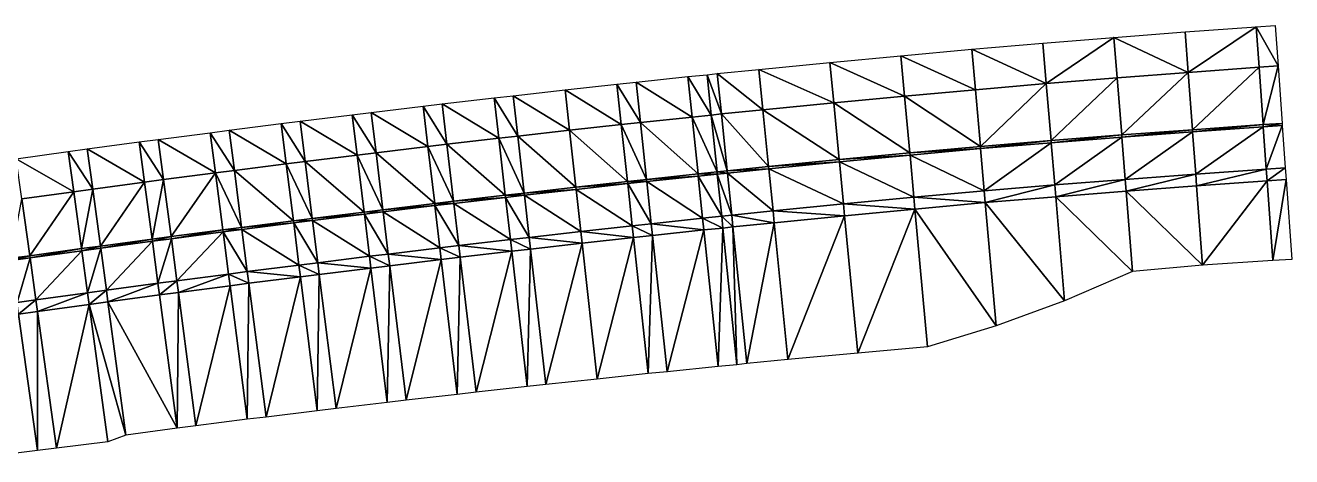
# Model space of a CAD drawing. Header units: metres. Extents: x 1882598 to 1885460, y 3171405 to 3171756.
# Drawn here: x 1883661.73 to 1883679.14, y 3171704.05 to 3171709.97 of the extents above; entities that cross this region are included whole.
import ezdxf

# ---------------------------------------------------------------- set-up
doc = ezdxf.new("R2010")
doc.units = ezdxf.units.M
doc.header["$MEASUREMENT"] = 0
doc.layers.add('Triangles surfaces projet', color=7, linetype='Continuous', true_color=0x848484)

msp = doc.modelspace()

# ---------------------------------------------------------------- linework, layer by layer
at = {"layer": 'Triangles surfaces projet'}
for points in [[(1883677.672, 3171709.879, 153.46), (1883677.714, 3171709.324, 153.438), (1883676.695, 3171709.804, 153.458), (1883677.672, 3171709.879, 153.46)], [(1883678.649, 3171709.951, 153.463), (1883677.714, 3171709.324, 153.438), (1883677.672, 3171709.879, 153.46), (1883678.649, 3171709.951, 153.463)], [(1883677.714, 3171709.324, 153.438), (1883678.649, 3171709.951, 153.463), (1883678.689, 3171709.395, 153.44), (1883677.714, 3171709.324, 153.438)], [(1883678.649, 3171709.951, 153.463), (1883678.912, 3171709.969, 153.463), (1883678.951, 3171709.414, 153.441), (1883678.649, 3171709.951, 153.463)], [(1883678.689, 3171709.395, 153.44), (1883678.649, 3171709.951, 153.463), (1883678.951, 3171709.414, 153.441), (1883678.689, 3171709.395, 153.44)], [(1883675.765, 3171709.169, 153.433), (1883674.742, 3171709.64, 153.454), (1883675.719, 3171709.724, 153.456), (1883675.765, 3171709.169, 153.433)], [(1883675.765, 3171709.169, 153.433), (1883675.719, 3171709.724, 153.456), (1883676.695, 3171709.804, 153.458), (1883675.765, 3171709.169, 153.433)], [(1883676.695, 3171709.804, 153.458), (1883676.739, 3171709.248, 153.436), (1883675.765, 3171709.169, 153.433), (1883676.695, 3171709.804, 153.458)], [(1883676.739, 3171709.248, 153.436), (1883676.695, 3171709.804, 153.458), (1883677.714, 3171709.324, 153.438), (1883676.739, 3171709.248, 153.436)], [(1883672.791, 3171709.461, 153.449), (1883673.767, 3171709.552, 153.451), (1883673.818, 3171708.998, 153.429), (1883672.791, 3171709.461, 153.449)], [(1883674.742, 3171709.64, 153.454), (1883674.791, 3171709.086, 153.431), (1883673.767, 3171709.552, 153.451), (1883674.742, 3171709.64, 153.454)], [(1883673.818, 3171708.998, 153.429), (1883673.767, 3171709.552, 153.451), (1883674.791, 3171709.086, 153.431), (1883673.818, 3171708.998, 153.429)], [(1883675.765, 3171709.169, 153.433), (1883674.791, 3171709.086, 153.431), (1883674.742, 3171709.64, 153.454), (1883675.765, 3171709.169, 153.433)], [(1883671.243, 3171709.307, 153.445), (1883671.815, 3171709.365, 153.447), (1883671.871, 3171708.811, 153.425), (1883671.243, 3171709.307, 153.445)], [(1883672.844, 3171708.906, 153.427), (1883671.815, 3171709.365, 153.447), (1883672.791, 3171709.461, 153.449), (1883672.844, 3171708.906, 153.427)], [(1883672.844, 3171708.906, 153.427), (1883671.871, 3171708.811, 153.425), (1883671.815, 3171709.365, 153.447), (1883672.844, 3171708.906, 153.427)], [(1883673.818, 3171708.998, 153.429), (1883672.844, 3171708.906, 153.427), (1883672.791, 3171709.461, 153.449), (1883673.818, 3171708.998, 153.429)], [(1883676.802, 3171708.464, 152.649), (1883676.739, 3171709.248, 153.436), (1883677.714, 3171709.324, 153.438), (1883676.802, 3171708.464, 152.649)], [(1883676.802, 3171708.464, 152.649), (1883677.714, 3171709.324, 153.438), (1883677.773, 3171708.537, 152.649), (1883676.802, 3171708.464, 152.649)], [(1883677.714, 3171709.324, 153.438), (1883678.689, 3171709.395, 153.44), (1883677.773, 3171708.537, 152.649), (1883677.714, 3171709.324, 153.438)], [(1883678.689, 3171709.395, 153.44), (1883678.745, 3171708.606, 152.649), (1883677.773, 3171708.537, 152.649), (1883678.689, 3171709.395, 153.44)], [(1883678.689, 3171709.395, 153.44), (1883678.951, 3171709.414, 153.441), (1883678.745, 3171708.606, 152.649), (1883678.689, 3171709.395, 153.44)], [(1883678.951, 3171709.414, 153.441), (1883679.006, 3171708.624, 152.649), (1883678.745, 3171708.606, 152.649), (1883678.951, 3171709.414, 153.441)], [(1883669.924, 3171708.608, 153.42), (1883669.151, 3171709.083, 153.44), (1883669.864, 3171709.161, 153.442), (1883669.924, 3171708.608, 153.42)], [(1883670.128, 3171709.19, 153.443), (1883670.187, 3171708.636, 153.421), (1883669.864, 3171709.161, 153.442), (1883670.128, 3171709.19, 153.443)], [(1883670.187, 3171708.636, 153.421), (1883669.924, 3171708.608, 153.42), (1883669.864, 3171709.161, 153.442), (1883670.187, 3171708.636, 153.421)], [(1883670.897, 3171708.711, 153.422), (1883670.128, 3171709.19, 153.443), (1883670.84, 3171709.265, 153.445), (1883670.897, 3171708.711, 153.422)], [(1883670.897, 3171708.711, 153.422), (1883670.187, 3171708.636, 153.421), (1883670.128, 3171709.19, 153.443), (1883670.897, 3171708.711, 153.422)], [(1883670.84, 3171709.265, 153.445), (1883671.104, 3171709.292, 153.445), (1883671.161, 3171708.738, 153.423), (1883670.84, 3171709.265, 153.445)], [(1883671.161, 3171708.738, 153.423), (1883670.897, 3171708.711, 153.422), (1883670.84, 3171709.265, 153.445), (1883671.161, 3171708.738, 153.423)], [(1883671.3, 3171708.753, 153.423), (1883671.104, 3171709.292, 153.445), (1883671.243, 3171709.307, 153.445), (1883671.3, 3171708.753, 153.423)], [(1883671.104, 3171709.292, 153.445), (1883671.3, 3171708.753, 153.423), (1883671.161, 3171708.738, 153.423), (1883671.104, 3171709.292, 153.445)], [(1883671.3, 3171708.753, 153.423), (1883671.243, 3171709.307, 153.445), (1883671.871, 3171708.811, 153.425), (1883671.3, 3171708.753, 153.423)], [(1883675.765, 3171709.169, 153.433), (1883674.86, 3171708.307, 152.649), (1883674.791, 3171709.086, 153.431), (1883675.765, 3171709.169, 153.433)], [(1883675.83, 3171708.388, 152.649), (1883674.86, 3171708.307, 152.649), (1883675.765, 3171709.169, 153.433), (1883675.83, 3171708.388, 152.649)], [(1883675.765, 3171709.169, 153.433), (1883676.739, 3171709.248, 153.436), (1883675.83, 3171708.388, 152.649), (1883675.765, 3171709.169, 153.433)], [(1883676.802, 3171708.464, 152.649), (1883675.83, 3171708.388, 152.649), (1883676.739, 3171709.248, 153.436), (1883676.802, 3171708.464, 152.649)], [(1883668.24, 3171708.42, 153.416), (1883667.462, 3171708.89, 153.436), (1883668.177, 3171708.973, 153.438), (1883668.24, 3171708.42, 153.416)], [(1883668.177, 3171708.973, 153.438), (1883668.438, 3171709.003, 153.439), (1883668.501, 3171708.45, 153.416), (1883668.177, 3171708.973, 153.438)], [(1883668.501, 3171708.45, 153.416), (1883668.24, 3171708.42, 153.416), (1883668.177, 3171708.973, 153.438), (1883668.501, 3171708.45, 153.416)], [(1883669.151, 3171709.083, 153.44), (1883669.212, 3171708.53, 153.418), (1883668.438, 3171709.003, 153.439), (1883669.151, 3171709.083, 153.44)], [(1883669.212, 3171708.53, 153.418), (1883668.501, 3171708.45, 153.416), (1883668.438, 3171709.003, 153.439), (1883669.212, 3171708.53, 153.418)], [(1883669.924, 3171708.608, 153.42), (1883669.212, 3171708.53, 153.418), (1883669.151, 3171709.083, 153.44), (1883669.924, 3171708.608, 153.42)], [(1883673.889, 3171708.218, 152.646), (1883672.844, 3171708.906, 153.427), (1883673.818, 3171708.998, 153.429), (1883673.889, 3171708.218, 152.646)], [(1883674.791, 3171709.086, 153.431), (1883674.86, 3171708.307, 152.649), (1883673.818, 3171708.998, 153.429), (1883674.791, 3171709.086, 153.431)], [(1883674.86, 3171708.307, 152.649), (1883673.889, 3171708.218, 152.646), (1883673.818, 3171708.998, 153.429), (1883674.86, 3171708.307, 152.649)], [(1883667.267, 3171708.306, 153.413), (1883666.487, 3171708.774, 153.433), (1883667.201, 3171708.859, 153.435), (1883667.267, 3171708.306, 153.413)], [(1883667.201, 3171708.859, 153.435), (1883667.462, 3171708.89, 153.436), (1883667.527, 3171708.337, 153.414), (1883667.201, 3171708.859, 153.435)], [(1883667.267, 3171708.306, 153.413), (1883667.201, 3171708.859, 153.435), (1883667.527, 3171708.337, 153.414), (1883667.267, 3171708.306, 153.413)], [(1883668.24, 3171708.42, 153.416), (1883667.527, 3171708.337, 153.414), (1883667.462, 3171708.89, 153.436), (1883668.24, 3171708.42, 153.416)], [(1883671.871, 3171708.811, 153.425), (1883671.949, 3171708.03, 152.64), (1883671.3, 3171708.753, 153.423), (1883671.871, 3171708.811, 153.425)], [(1883672.844, 3171708.906, 153.427), (1883672.919, 3171708.126, 152.643), (1883671.871, 3171708.811, 153.425), (1883672.844, 3171708.906, 153.427)], [(1883672.919, 3171708.126, 152.643), (1883671.949, 3171708.03, 152.64), (1883671.871, 3171708.811, 153.425), (1883672.919, 3171708.126, 152.643)], [(1883673.889, 3171708.218, 152.646), (1883672.919, 3171708.126, 152.643), (1883672.844, 3171708.906, 153.427), (1883673.889, 3171708.218, 152.646)], [(1883665.25, 3171708.621, 153.429), (1883665.32, 3171708.068, 153.407), (1883664.536, 3171708.53, 153.427), (1883665.25, 3171708.621, 153.429)], [(1883665.58, 3171708.101, 153.408), (1883665.25, 3171708.621, 153.429), (1883665.511, 3171708.653, 153.43), (1883665.58, 3171708.101, 153.408)], [(1883665.58, 3171708.101, 153.408), (1883665.32, 3171708.068, 153.407), (1883665.25, 3171708.621, 153.429), (1883665.58, 3171708.101, 153.408)], [(1883665.511, 3171708.653, 153.43), (1883666.226, 3171708.742, 153.432), (1883666.293, 3171708.189, 153.41), (1883665.511, 3171708.653, 153.43)], [(1883666.293, 3171708.189, 153.41), (1883665.58, 3171708.101, 153.408), (1883665.511, 3171708.653, 153.43), (1883666.293, 3171708.189, 153.41)], [(1883666.487, 3171708.774, 153.433), (1883666.554, 3171708.221, 153.411), (1883666.226, 3171708.742, 153.432), (1883666.487, 3171708.774, 153.433)], [(1883666.554, 3171708.221, 153.411), (1883666.293, 3171708.189, 153.41), (1883666.226, 3171708.742, 153.432), (1883666.554, 3171708.221, 153.411)], [(1883667.267, 3171708.306, 153.413), (1883666.554, 3171708.221, 153.411), (1883666.487, 3171708.774, 153.433), (1883667.267, 3171708.306, 153.413)], [(1883670.271, 3171707.854, 152.634), (1883669.924, 3171708.608, 153.42), (1883670.187, 3171708.636, 153.421), (1883670.271, 3171707.854, 152.634)], [(1883670.187, 3171708.636, 153.421), (1883670.897, 3171708.711, 153.422), (1883670.979, 3171707.93, 152.637), (1883670.187, 3171708.636, 153.421)], [(1883670.187, 3171708.636, 153.421), (1883670.979, 3171707.93, 152.637), (1883670.271, 3171707.854, 152.634), (1883670.187, 3171708.636, 153.421)], [(1883671.161, 3171708.738, 153.423), (1883671.241, 3171707.957, 152.637), (1883670.897, 3171708.711, 153.422), (1883671.161, 3171708.738, 153.423)], [(1883670.897, 3171708.711, 153.422), (1883671.241, 3171707.957, 152.637), (1883670.979, 3171707.93, 152.637), (1883670.897, 3171708.711, 153.422)], [(1883671.161, 3171708.738, 153.423), (1883671.3, 3171708.753, 153.423), (1883671.38, 3171707.972, 152.638), (1883671.161, 3171708.738, 153.423)], [(1883671.161, 3171708.738, 153.423), (1883671.38, 3171707.972, 152.638), (1883671.241, 3171707.957, 152.637), (1883671.161, 3171708.738, 153.423)], [(1883671.38, 3171707.972, 152.638), (1883671.3, 3171708.753, 153.423), (1883671.949, 3171708.03, 152.64), (1883671.38, 3171707.972, 152.638)], [(1883678.745, 3171708.606, 152.649), (1883679.006, 3171708.624, 152.649), (1883678.747, 3171708.577, 152.62), (1883678.745, 3171708.606, 152.649)], [(1883678.747, 3171708.577, 152.62), (1883679.006, 3171708.624, 152.649), (1883679.008, 3171708.595, 152.62), (1883678.747, 3171708.577, 152.62)], [(1883664.275, 3171708.496, 153.426), (1883664.347, 3171707.944, 153.404), (1883663.561, 3171708.403, 153.424), (1883664.275, 3171708.496, 153.426)], [(1883664.607, 3171707.978, 153.405), (1883664.275, 3171708.496, 153.426), (1883664.536, 3171708.53, 153.427), (1883664.607, 3171707.978, 153.405)], [(1883664.347, 3171707.944, 153.404), (1883664.275, 3171708.496, 153.426), (1883664.607, 3171707.978, 153.405), (1883664.347, 3171707.944, 153.404)], [(1883665.32, 3171708.068, 153.407), (1883664.607, 3171707.978, 153.405), (1883664.536, 3171708.53, 153.427), (1883665.32, 3171708.068, 153.407)], [(1883668.24, 3171708.42, 153.416), (1883668.501, 3171708.45, 153.416), (1883668.59, 3171707.667, 152.629), (1883668.24, 3171708.42, 153.416)], [(1883669.212, 3171708.53, 153.418), (1883669.299, 3171707.747, 152.631), (1883668.501, 3171708.45, 153.416), (1883669.212, 3171708.53, 153.418)], [(1883669.299, 3171707.747, 152.631), (1883668.59, 3171707.667, 152.629), (1883668.501, 3171708.45, 153.416), (1883669.299, 3171707.747, 152.631)], [(1883669.924, 3171708.608, 153.42), (1883670.008, 3171707.826, 152.633), (1883669.212, 3171708.53, 153.418), (1883669.924, 3171708.608, 153.42)], [(1883670.008, 3171707.826, 152.633), (1883669.299, 3171707.747, 152.631), (1883669.212, 3171708.53, 153.418), (1883670.008, 3171707.826, 152.633)], [(1883670.271, 3171707.854, 152.634), (1883670.008, 3171707.826, 152.633), (1883669.924, 3171708.608, 153.42), (1883670.271, 3171707.854, 152.634)], [(1883676.802, 3171708.464, 152.649), (1883675.833, 3171708.358, 152.62), (1883675.83, 3171708.388, 152.649), (1883676.802, 3171708.464, 152.649)], [(1883676.804, 3171708.435, 152.62), (1883675.833, 3171708.358, 152.62), (1883676.802, 3171708.464, 152.649), (1883676.804, 3171708.435, 152.62)], [(1883676.802, 3171708.464, 152.649), (1883677.773, 3171708.537, 152.649), (1883676.804, 3171708.435, 152.62), (1883676.802, 3171708.464, 152.649)], [(1883677.773, 3171708.537, 152.649), (1883677.775, 3171708.508, 152.62), (1883676.804, 3171708.435, 152.62), (1883677.773, 3171708.537, 152.649)], [(1883676.85, 3171707.854, 152.62), (1883676.804, 3171708.435, 152.62), (1883677.775, 3171708.508, 152.62), (1883676.85, 3171707.854, 152.62)], [(1883677.775, 3171708.508, 152.62), (1883677.819, 3171707.927, 152.62), (1883676.85, 3171707.854, 152.62), (1883677.775, 3171708.508, 152.62)], [(1883677.773, 3171708.537, 152.649), (1883678.745, 3171708.606, 152.649), (1883677.775, 3171708.508, 152.62), (1883677.773, 3171708.537, 152.649)], [(1883677.775, 3171708.508, 152.62), (1883678.745, 3171708.606, 152.649), (1883678.747, 3171708.577, 152.62), (1883677.775, 3171708.508, 152.62)], [(1883677.819, 3171707.927, 152.62), (1883677.775, 3171708.508, 152.62), (1883678.747, 3171708.577, 152.62), (1883677.819, 3171707.927, 152.62)], [(1883677.819, 3171707.927, 152.62), (1883678.747, 3171708.577, 152.62), (1883678.788, 3171707.996, 152.62), (1883677.819, 3171707.927, 152.62)], [(1883678.747, 3171708.577, 152.62), (1883679.008, 3171708.595, 152.62), (1883678.788, 3171707.996, 152.62), (1883678.747, 3171708.577, 152.62)], [(1883678.788, 3171707.996, 152.62), (1883679.008, 3171708.595, 152.62), (1883679.049, 3171708.013, 152.62), (1883678.788, 3171707.996, 152.62)], [(1883662.66, 3171707.721, 153.398), (1883662.325, 3171708.237, 153.419), (1883662.586, 3171708.273, 153.42), (1883662.66, 3171707.721, 153.398)], [(1883663.3, 3171708.368, 153.423), (1883663.373, 3171707.816, 153.401), (1883662.586, 3171708.273, 153.42), (1883663.3, 3171708.368, 153.423)], [(1883663.373, 3171707.816, 153.401), (1883662.66, 3171707.721, 153.398), (1883662.586, 3171708.273, 153.42), (1883663.373, 3171707.816, 153.401)], [(1883663.634, 3171707.851, 153.402), (1883663.3, 3171708.368, 153.423), (1883663.561, 3171708.403, 153.424), (1883663.634, 3171707.851, 153.402)], [(1883663.634, 3171707.851, 153.402), (1883663.373, 3171707.816, 153.401), (1883663.3, 3171708.368, 153.423), (1883663.634, 3171707.851, 153.402)], [(1883663.561, 3171708.403, 153.424), (1883664.347, 3171707.944, 153.404), (1883663.634, 3171707.851, 153.402), (1883663.561, 3171708.403, 153.424)], [(1883666.554, 3171708.221, 153.411), (1883667.267, 3171708.306, 153.413), (1883667.36, 3171707.523, 152.625), (1883666.554, 3171708.221, 153.411)], [(1883667.527, 3171708.337, 153.414), (1883667.619, 3171707.554, 152.626), (1883667.267, 3171708.306, 153.413), (1883667.527, 3171708.337, 153.414)], [(1883667.36, 3171707.523, 152.625), (1883667.267, 3171708.306, 153.413), (1883667.619, 3171707.554, 152.626), (1883667.36, 3171707.523, 152.625)], [(1883668.33, 3171707.637, 152.628), (1883667.527, 3171708.337, 153.414), (1883668.24, 3171708.42, 153.416), (1883668.33, 3171707.637, 152.628)], [(1883668.33, 3171707.637, 152.628), (1883667.619, 3171707.554, 152.626), (1883667.527, 3171708.337, 153.414), (1883668.33, 3171707.637, 152.628)], [(1883668.59, 3171707.667, 152.629), (1883668.33, 3171707.637, 152.628), (1883668.24, 3171708.42, 153.416), (1883668.59, 3171707.667, 152.629)], [(1883673.889, 3171708.218, 152.646), (1883674.86, 3171708.307, 152.649), (1883674.862, 3171708.277, 152.62), (1883673.889, 3171708.218, 152.646)], [(1883673.889, 3171708.218, 152.646), (1883674.862, 3171708.277, 152.62), (1883673.892, 3171708.189, 152.617), (1883673.889, 3171708.218, 152.646)], [(1883674.862, 3171708.277, 152.62), (1883674.913, 3171707.697, 152.62), (1883673.892, 3171708.189, 152.617), (1883674.862, 3171708.277, 152.62)], [(1883675.83, 3171708.388, 152.649), (1883674.862, 3171708.277, 152.62), (1883674.86, 3171708.307, 152.649), (1883675.83, 3171708.388, 152.649)], [(1883674.862, 3171708.277, 152.62), (1883675.83, 3171708.388, 152.649), (1883675.833, 3171708.358, 152.62), (1883674.862, 3171708.277, 152.62)], [(1883674.862, 3171708.277, 152.62), (1883675.833, 3171708.358, 152.62), (1883674.913, 3171707.697, 152.62), (1883674.862, 3171708.277, 152.62)], [(1883675.882, 3171707.778, 152.62), (1883674.913, 3171707.697, 152.62), (1883675.833, 3171708.358, 152.62), (1883675.882, 3171707.778, 152.62)], [(1883676.804, 3171708.435, 152.62), (1883675.882, 3171707.778, 152.62), (1883675.833, 3171708.358, 152.62), (1883676.804, 3171708.435, 152.62)], [(1883676.85, 3171707.854, 152.62), (1883675.882, 3171707.778, 152.62), (1883676.804, 3171708.435, 152.62), (1883676.85, 3171707.854, 152.62)], [(1883661.61, 3171708.139, 153.417), (1883662.325, 3171708.237, 153.419), (1883662.4, 3171707.686, 153.397), (1883661.61, 3171708.139, 153.417)], [(1883662.4, 3171707.686, 153.397), (1883661.687, 3171707.588, 153.394), (1883661.61, 3171708.139, 153.417), (1883662.4, 3171707.686, 153.397)], [(1883662.66, 3171707.721, 153.398), (1883662.4, 3171707.686, 153.397), (1883662.325, 3171708.237, 153.419), (1883662.66, 3171707.721, 153.398)], [(1883665.678, 3171707.318, 152.619), (1883665.32, 3171708.068, 153.407), (1883665.58, 3171708.101, 153.408), (1883665.678, 3171707.318, 152.619)], [(1883665.58, 3171708.101, 153.408), (1883666.293, 3171708.189, 153.41), (1883666.389, 3171707.406, 152.622), (1883665.58, 3171708.101, 153.408)], [(1883665.678, 3171707.318, 152.619), (1883665.58, 3171708.101, 153.408), (1883666.389, 3171707.406, 152.622), (1883665.678, 3171707.318, 152.619)], [(1883666.554, 3171708.221, 153.411), (1883666.649, 3171707.438, 152.622), (1883666.293, 3171708.189, 153.41), (1883666.554, 3171708.221, 153.411)], [(1883666.389, 3171707.406, 152.622), (1883666.293, 3171708.189, 153.41), (1883666.649, 3171707.438, 152.622), (1883666.389, 3171707.406, 152.622)], [(1883666.649, 3171707.438, 152.622), (1883666.554, 3171708.221, 153.411), (1883667.36, 3171707.523, 152.625), (1883666.649, 3171707.438, 152.622)], [(1883672.919, 3171708.126, 152.643), (1883672.922, 3171708.097, 152.614), (1883671.949, 3171708.03, 152.64), (1883672.919, 3171708.126, 152.643)], [(1883671.952, 3171708.001, 152.61), (1883671.949, 3171708.03, 152.64), (1883672.922, 3171708.097, 152.614), (1883671.952, 3171708.001, 152.61)], [(1883672.978, 3171707.517, 152.614), (1883671.952, 3171708.001, 152.61), (1883672.922, 3171708.097, 152.614), (1883672.978, 3171707.517, 152.614)], [(1883673.889, 3171708.218, 152.646), (1883673.892, 3171708.189, 152.617), (1883672.919, 3171708.126, 152.643), (1883673.889, 3171708.218, 152.646)], [(1883672.922, 3171708.097, 152.614), (1883672.919, 3171708.126, 152.643), (1883673.892, 3171708.189, 152.617), (1883672.922, 3171708.097, 152.614)], [(1883673.946, 3171707.609, 152.617), (1883672.922, 3171708.097, 152.614), (1883673.892, 3171708.189, 152.617), (1883673.946, 3171707.609, 152.617)], [(1883673.946, 3171707.609, 152.617), (1883672.978, 3171707.517, 152.614), (1883672.922, 3171708.097, 152.614), (1883673.946, 3171707.609, 152.617)], [(1883673.946, 3171707.609, 152.617), (1883673.892, 3171708.189, 152.617), (1883674.913, 3171707.697, 152.62), (1883673.946, 3171707.609, 152.617)], [(1883664.347, 3171707.944, 153.404), (1883663.737, 3171707.069, 152.613), (1883663.634, 3171707.851, 153.402), (1883664.347, 3171707.944, 153.404)], [(1883664.448, 3171707.162, 152.615), (1883663.737, 3171707.069, 152.613), (1883664.347, 3171707.944, 153.404), (1883664.448, 3171707.162, 152.615)], [(1883664.707, 3171707.195, 152.616), (1883664.347, 3171707.944, 153.404), (1883664.607, 3171707.978, 153.405), (1883664.707, 3171707.195, 152.616)], [(1883664.347, 3171707.944, 153.404), (1883664.707, 3171707.195, 152.616), (1883664.448, 3171707.162, 152.615), (1883664.347, 3171707.944, 153.404)], [(1883665.418, 3171707.286, 152.618), (1883664.607, 3171707.978, 153.405), (1883665.32, 3171708.068, 153.407), (1883665.418, 3171707.286, 152.618)], [(1883664.707, 3171707.195, 152.616), (1883664.607, 3171707.978, 153.405), (1883665.418, 3171707.286, 152.618), (1883664.707, 3171707.195, 152.616)], [(1883665.418, 3171707.286, 152.618), (1883665.32, 3171708.068, 153.407), (1883665.678, 3171707.318, 152.619), (1883665.418, 3171707.286, 152.618)], [(1883670.982, 3171707.901, 152.607), (1883670.271, 3171707.854, 152.634), (1883670.979, 3171707.93, 152.637), (1883670.982, 3171707.901, 152.607)], [(1883670.979, 3171707.93, 152.637), (1883671.241, 3171707.957, 152.637), (1883671.244, 3171707.928, 152.608), (1883670.979, 3171707.93, 152.637)], [(1883670.982, 3171707.901, 152.607), (1883670.979, 3171707.93, 152.637), (1883671.244, 3171707.928, 152.608), (1883670.982, 3171707.901, 152.607)], [(1883670.982, 3171707.901, 152.607), (1883671.244, 3171707.928, 152.608), (1883671.304, 3171707.348, 152.608), (1883670.982, 3171707.901, 152.607)], [(1883671.241, 3171707.957, 152.637), (1883671.38, 3171707.972, 152.638), (1883671.383, 3171707.942, 152.609), (1883671.241, 3171707.957, 152.637)], [(1883671.241, 3171707.957, 152.637), (1883671.383, 3171707.942, 152.609), (1883671.244, 3171707.928, 152.608), (1883671.241, 3171707.957, 152.637)], [(1883671.383, 3171707.942, 152.609), (1883671.442, 3171707.363, 152.609), (1883671.244, 3171707.928, 152.608), (1883671.383, 3171707.942, 152.609)], [(1883671.244, 3171707.928, 152.608), (1883671.442, 3171707.363, 152.609), (1883671.304, 3171707.348, 152.608), (1883671.244, 3171707.928, 152.608)], [(1883671.949, 3171708.03, 152.64), (1883671.952, 3171708.001, 152.61), (1883671.38, 3171707.972, 152.638), (1883671.949, 3171708.03, 152.64)], [(1883671.383, 3171707.942, 152.609), (1883671.38, 3171707.972, 152.638), (1883671.952, 3171708.001, 152.61), (1883671.383, 3171707.942, 152.609)], [(1883672.01, 3171707.421, 152.61), (1883671.383, 3171707.942, 152.609), (1883671.952, 3171708.001, 152.61), (1883672.01, 3171707.421, 152.61)], [(1883672.01, 3171707.421, 152.61), (1883671.442, 3171707.363, 152.609), (1883671.383, 3171707.942, 152.609), (1883672.01, 3171707.421, 152.61)], [(1883672.978, 3171707.517, 152.614), (1883672.01, 3171707.421, 152.61), (1883671.952, 3171708.001, 152.61), (1883672.978, 3171707.517, 152.614)], [(1883677.819, 3171707.927, 152.62), (1883676.863, 3171707.693, 152.782), (1883676.85, 3171707.854, 152.62), (1883677.819, 3171707.927, 152.62)], [(1883676.863, 3171707.693, 152.782), (1883677.819, 3171707.927, 152.62), (1883677.831, 3171707.766, 152.782), (1883676.863, 3171707.693, 152.782)], [(1883677.831, 3171707.766, 152.782), (1883677.819, 3171707.927, 152.62), (1883678.788, 3171707.996, 152.62), (1883677.831, 3171707.766, 152.782)], [(1883677.831, 3171707.766, 152.782), (1883678.788, 3171707.996, 152.62), (1883678.8, 3171707.834, 152.782), (1883677.831, 3171707.766, 152.782)], [(1883678.8, 3171707.834, 152.782), (1883678.788, 3171707.996, 152.62), (1883679.049, 3171708.013, 152.62), (1883678.8, 3171707.834, 152.782)], [(1883679.049, 3171708.013, 152.62), (1883679.06, 3171707.852, 152.782), (1883678.8, 3171707.834, 152.782), (1883679.049, 3171708.013, 152.62)], [(1883662.66, 3171707.721, 153.398), (1883663.373, 3171707.816, 153.401), (1883662.766, 3171706.94, 152.61), (1883662.66, 3171707.721, 153.398)], [(1883663.477, 3171707.035, 152.612), (1883662.766, 3171706.94, 152.61), (1883663.373, 3171707.816, 153.401), (1883663.477, 3171707.035, 152.612)], [(1883663.634, 3171707.851, 153.402), (1883663.477, 3171707.035, 152.612), (1883663.373, 3171707.816, 153.401), (1883663.634, 3171707.851, 153.402)], [(1883663.737, 3171707.069, 152.613), (1883663.477, 3171707.035, 152.612), (1883663.634, 3171707.851, 153.402), (1883663.737, 3171707.069, 152.613)], [(1883669.299, 3171707.747, 152.631), (1883669.302, 3171707.718, 152.602), (1883668.59, 3171707.667, 152.629), (1883669.299, 3171707.747, 152.631)], [(1883669.299, 3171707.747, 152.631), (1883670.008, 3171707.826, 152.633), (1883670.012, 3171707.797, 152.604), (1883669.299, 3171707.747, 152.631)], [(1883669.299, 3171707.747, 152.631), (1883670.012, 3171707.797, 152.604), (1883669.302, 3171707.718, 152.602), (1883669.299, 3171707.747, 152.631)], [(1883670.012, 3171707.797, 152.604), (1883670.074, 3171707.217, 152.604), (1883669.302, 3171707.718, 152.602), (1883670.012, 3171707.797, 152.604)], [(1883670.274, 3171707.825, 152.605), (1883670.008, 3171707.826, 152.633), (1883670.271, 3171707.854, 152.634), (1883670.274, 3171707.825, 152.605)], [(1883670.008, 3171707.826, 152.633), (1883670.274, 3171707.825, 152.605), (1883670.012, 3171707.797, 152.604), (1883670.008, 3171707.826, 152.633)], [(1883670.012, 3171707.797, 152.604), (1883670.274, 3171707.825, 152.605), (1883670.336, 3171707.246, 152.605), (1883670.012, 3171707.797, 152.604)], [(1883670.336, 3171707.246, 152.605), (1883670.074, 3171707.217, 152.604), (1883670.012, 3171707.797, 152.604), (1883670.336, 3171707.246, 152.605)], [(1883670.982, 3171707.901, 152.607), (1883670.274, 3171707.825, 152.605), (1883670.271, 3171707.854, 152.634), (1883670.982, 3171707.901, 152.607)], [(1883670.982, 3171707.901, 152.607), (1883671.042, 3171707.321, 152.607), (1883670.274, 3171707.825, 152.605), (1883670.982, 3171707.901, 152.607)], [(1883671.042, 3171707.321, 152.607), (1883670.336, 3171707.246, 152.605), (1883670.274, 3171707.825, 152.605), (1883671.042, 3171707.321, 152.607)], [(1883671.304, 3171707.348, 152.608), (1883671.042, 3171707.321, 152.607), (1883670.982, 3171707.901, 152.607), (1883671.304, 3171707.348, 152.608)], [(1883674.927, 3171707.536, 152.782), (1883674.913, 3171707.697, 152.62), (1883675.882, 3171707.778, 152.62), (1883674.927, 3171707.536, 152.782)], [(1883674.927, 3171707.536, 152.782), (1883675.882, 3171707.778, 152.62), (1883675.895, 3171707.616, 152.782), (1883674.927, 3171707.536, 152.782)], [(1883675.882, 3171707.778, 152.62), (1883676.85, 3171707.854, 152.62), (1883675.895, 3171707.616, 152.782), (1883675.882, 3171707.778, 152.62)], [(1883675.895, 3171707.616, 152.782), (1883676.85, 3171707.854, 152.62), (1883676.863, 3171707.693, 152.782), (1883675.895, 3171707.616, 152.782)], [(1883677.913, 3171706.676, 153.511), (1883676.863, 3171707.693, 152.782), (1883677.831, 3171707.766, 152.782), (1883677.913, 3171706.676, 153.511)], [(1883677.831, 3171707.766, 152.782), (1883678.8, 3171707.834, 152.782), (1883677.913, 3171706.676, 153.511), (1883677.831, 3171707.766, 152.782)], [(1883678.877, 3171706.742, 153.512), (1883677.913, 3171706.676, 153.511), (1883678.8, 3171707.834, 152.782), (1883678.877, 3171706.742, 153.512)], [(1883678.8, 3171707.834, 152.782), (1883679.06, 3171707.852, 152.782), (1883678.877, 3171706.742, 153.512), (1883678.8, 3171707.834, 152.782)], [(1883679.137, 3171706.756, 153.514), (1883678.877, 3171706.742, 153.512), (1883679.06, 3171707.852, 152.782), (1883679.137, 3171706.756, 153.514)], [(1883661.795, 3171706.807, 152.607), (1883661.535, 3171706.771, 152.606), (1883661.687, 3171707.588, 153.394), (1883661.795, 3171706.807, 152.607)], [(1883662.4, 3171707.686, 153.397), (1883661.795, 3171706.807, 152.607), (1883661.687, 3171707.588, 153.394), (1883662.4, 3171707.686, 153.397)], [(1883662.506, 3171706.905, 152.609), (1883661.795, 3171706.807, 152.607), (1883662.4, 3171707.686, 153.397), (1883662.506, 3171706.905, 152.609)], [(1883662.506, 3171706.905, 152.609), (1883662.4, 3171707.686, 153.397), (1883662.66, 3171707.721, 153.398), (1883662.506, 3171706.905, 152.609)], [(1883662.766, 3171706.94, 152.61), (1883662.506, 3171706.905, 152.609), (1883662.66, 3171707.721, 153.398), (1883662.766, 3171706.94, 152.61)], [(1883668.33, 3171707.637, 152.628), (1883668.334, 3171707.608, 152.599), (1883667.619, 3171707.554, 152.626), (1883668.33, 3171707.637, 152.628)], [(1883667.623, 3171707.525, 152.596), (1883667.619, 3171707.554, 152.626), (1883668.334, 3171707.608, 152.599), (1883667.623, 3171707.525, 152.596)], [(1883668.4, 3171707.029, 152.599), (1883667.623, 3171707.525, 152.596), (1883668.334, 3171707.608, 152.599), (1883668.4, 3171707.029, 152.599)], [(1883668.59, 3171707.667, 152.629), (1883668.593, 3171707.638, 152.599), (1883668.33, 3171707.637, 152.628), (1883668.59, 3171707.667, 152.629)], [(1883668.334, 3171707.608, 152.599), (1883668.33, 3171707.637, 152.628), (1883668.593, 3171707.638, 152.599), (1883668.334, 3171707.608, 152.599)], [(1883668.659, 3171707.059, 152.599), (1883668.334, 3171707.608, 152.599), (1883668.593, 3171707.638, 152.599), (1883668.659, 3171707.059, 152.599)], [(1883668.4, 3171707.029, 152.599), (1883668.334, 3171707.608, 152.599), (1883668.659, 3171707.059, 152.599), (1883668.4, 3171707.029, 152.599)], [(1883668.593, 3171707.638, 152.599), (1883668.59, 3171707.667, 152.629), (1883669.302, 3171707.718, 152.602), (1883668.593, 3171707.638, 152.599)], [(1883669.367, 3171707.139, 152.602), (1883668.593, 3171707.638, 152.599), (1883669.302, 3171707.718, 152.602), (1883669.367, 3171707.139, 152.602)], [(1883668.659, 3171707.059, 152.599), (1883668.593, 3171707.638, 152.599), (1883669.367, 3171707.139, 152.602), (1883668.659, 3171707.059, 152.599)], [(1883669.367, 3171707.139, 152.602), (1883669.302, 3171707.718, 152.602), (1883670.074, 3171707.217, 152.604), (1883669.367, 3171707.139, 152.602)], [(1883672.978, 3171707.517, 152.614), (1883673.946, 3171707.609, 152.617), (1883673.96, 3171707.448, 152.779), (1883672.978, 3171707.517, 152.614)], [(1883674.927, 3171707.536, 152.782), (1883673.946, 3171707.609, 152.617), (1883674.913, 3171707.697, 152.62), (1883674.927, 3171707.536, 152.782)], [(1883673.96, 3171707.448, 152.779), (1883673.946, 3171707.609, 152.617), (1883674.927, 3171707.536, 152.782), (1883673.96, 3171707.448, 152.779)], [(1883675.895, 3171707.616, 152.782), (1883676.014, 3171706.188, 153.737), (1883674.927, 3171707.536, 152.782), (1883675.895, 3171707.616, 152.782)], [(1883676.863, 3171707.693, 152.782), (1883676.951, 3171706.589, 153.52), (1883675.895, 3171707.616, 152.782), (1883676.863, 3171707.693, 152.782)], [(1883676.014, 3171706.188, 153.737), (1883675.895, 3171707.616, 152.782), (1883676.951, 3171706.589, 153.52), (1883676.014, 3171706.188, 153.737)], [(1883676.951, 3171706.589, 153.52), (1883676.863, 3171707.693, 152.782), (1883677.913, 3171706.676, 153.511), (1883676.951, 3171706.589, 153.52)], [(1883666.393, 3171707.377, 152.592), (1883665.678, 3171707.318, 152.619), (1883666.389, 3171707.406, 152.622), (1883666.393, 3171707.377, 152.592)], [(1883666.389, 3171707.406, 152.622), (1883666.649, 3171707.438, 152.622), (1883666.652, 3171707.409, 152.593), (1883666.389, 3171707.406, 152.622)], [(1883666.393, 3171707.377, 152.592), (1883666.389, 3171707.406, 152.622), (1883666.652, 3171707.409, 152.593), (1883666.393, 3171707.377, 152.592)], [(1883666.722, 3171706.83, 152.593), (1883666.393, 3171707.377, 152.592), (1883666.652, 3171707.409, 152.593), (1883666.722, 3171706.83, 152.593)], [(1883667.36, 3171707.523, 152.625), (1883667.363, 3171707.494, 152.595), (1883666.649, 3171707.438, 152.622), (1883667.36, 3171707.523, 152.625)], [(1883666.649, 3171707.438, 152.622), (1883667.363, 3171707.494, 152.595), (1883666.652, 3171707.409, 152.593), (1883666.649, 3171707.438, 152.622)], [(1883666.652, 3171707.409, 152.593), (1883667.363, 3171707.494, 152.595), (1883667.432, 3171706.916, 152.595), (1883666.652, 3171707.409, 152.593)], [(1883666.722, 3171706.83, 152.593), (1883666.652, 3171707.409, 152.593), (1883667.432, 3171706.916, 152.595), (1883666.722, 3171706.83, 152.593)], [(1883667.623, 3171707.525, 152.596), (1883667.36, 3171707.523, 152.625), (1883667.619, 3171707.554, 152.626), (1883667.623, 3171707.525, 152.596)], [(1883667.363, 3171707.494, 152.595), (1883667.36, 3171707.523, 152.625), (1883667.623, 3171707.525, 152.596), (1883667.363, 3171707.494, 152.595)], [(1883667.691, 3171706.946, 152.596), (1883667.363, 3171707.494, 152.595), (1883667.623, 3171707.525, 152.596), (1883667.691, 3171706.946, 152.596)], [(1883667.432, 3171706.916, 152.595), (1883667.363, 3171707.494, 152.595), (1883667.691, 3171706.946, 152.596), (1883667.432, 3171706.916, 152.595)], [(1883667.691, 3171706.946, 152.596), (1883667.623, 3171707.525, 152.596), (1883668.4, 3171707.029, 152.599), (1883667.691, 3171706.946, 152.596)], [(1883671.442, 3171707.363, 152.609), (1883672.01, 3171707.421, 152.61), (1883672.026, 3171707.26, 152.772), (1883671.442, 3171707.363, 152.609)], [(1883672.978, 3171707.517, 152.614), (1883672.993, 3171707.356, 152.775), (1883672.01, 3171707.421, 152.61), (1883672.978, 3171707.517, 152.614)], [(1883672.01, 3171707.421, 152.61), (1883672.993, 3171707.356, 152.775), (1883672.026, 3171707.26, 152.772), (1883672.01, 3171707.421, 152.61)], [(1883672.993, 3171707.356, 152.775), (1883672.978, 3171707.517, 152.614), (1883673.96, 3171707.448, 152.779), (1883672.993, 3171707.356, 152.775)], [(1883672.993, 3171707.356, 152.775), (1883673.96, 3171707.448, 152.779), (1883673.175, 3171705.47, 154.039), (1883672.993, 3171707.356, 152.775)], [(1883673.175, 3171705.47, 154.039), (1883673.96, 3171707.448, 152.779), (1883674.134, 3171705.556, 154.045), (1883673.175, 3171705.47, 154.039)], [(1883674.927, 3171707.536, 152.782), (1883675.076, 3171705.842, 153.915), (1883673.96, 3171707.448, 152.779), (1883674.927, 3171707.536, 152.782)], [(1883675.076, 3171705.842, 153.915), (1883674.134, 3171705.556, 154.045), (1883673.96, 3171707.448, 152.779), (1883675.076, 3171705.842, 153.915)], [(1883675.076, 3171705.842, 153.915), (1883674.927, 3171707.536, 152.782), (1883676.014, 3171706.188, 153.737), (1883675.076, 3171705.842, 153.915)], [(1883665.418, 3171707.286, 152.618), (1883665.422, 3171707.257, 152.589), (1883664.707, 3171707.195, 152.616), (1883665.418, 3171707.286, 152.618)], [(1883664.711, 3171707.166, 152.587), (1883664.707, 3171707.195, 152.616), (1883665.422, 3171707.257, 152.589), (1883664.711, 3171707.166, 152.587)], [(1883665.495, 3171706.678, 152.589), (1883664.711, 3171707.166, 152.587), (1883665.422, 3171707.257, 152.589), (1883665.495, 3171706.678, 152.589)], [(1883665.678, 3171707.318, 152.619), (1883665.682, 3171707.289, 152.59), (1883665.418, 3171707.286, 152.618), (1883665.678, 3171707.318, 152.619)], [(1883665.422, 3171707.257, 152.589), (1883665.418, 3171707.286, 152.618), (1883665.682, 3171707.289, 152.59), (1883665.422, 3171707.257, 152.589)], [(1883665.682, 3171707.289, 152.59), (1883665.754, 3171706.711, 152.59), (1883665.422, 3171707.257, 152.589), (1883665.682, 3171707.289, 152.59)], [(1883665.495, 3171706.678, 152.589), (1883665.422, 3171707.257, 152.589), (1883665.754, 3171706.711, 152.59), (1883665.495, 3171706.678, 152.589)], [(1883665.682, 3171707.289, 152.59), (1883665.678, 3171707.318, 152.619), (1883666.393, 3171707.377, 152.592), (1883665.682, 3171707.289, 152.59)], [(1883665.682, 3171707.289, 152.59), (1883666.393, 3171707.377, 152.592), (1883666.463, 3171706.799, 152.592), (1883665.682, 3171707.289, 152.59)], [(1883665.754, 3171706.711, 152.59), (1883665.682, 3171707.289, 152.59), (1883666.463, 3171706.799, 152.592), (1883665.754, 3171706.711, 152.59)], [(1883666.463, 3171706.799, 152.592), (1883666.393, 3171707.377, 152.592), (1883666.722, 3171706.83, 152.593), (1883666.463, 3171706.799, 152.592)], [(1883670.354, 3171707.085, 152.767), (1883670.074, 3171707.217, 152.604), (1883670.336, 3171707.246, 152.605), (1883670.354, 3171707.085, 152.767)], [(1883670.336, 3171707.246, 152.605), (1883671.042, 3171707.321, 152.607), (1883671.059, 3171707.16, 152.769), (1883670.336, 3171707.246, 152.605)], [(1883670.336, 3171707.246, 152.605), (1883671.059, 3171707.16, 152.769), (1883670.354, 3171707.085, 152.767), (1883670.336, 3171707.246, 152.605)], [(1883671.321, 3171707.187, 152.77), (1883671.042, 3171707.321, 152.607), (1883671.304, 3171707.348, 152.608), (1883671.321, 3171707.187, 152.77)], [(1883671.059, 3171707.16, 152.769), (1883671.042, 3171707.321, 152.607), (1883671.321, 3171707.187, 152.77), (1883671.059, 3171707.16, 152.769)], [(1883671.442, 3171707.363, 152.609), (1883671.459, 3171707.202, 152.77), (1883671.304, 3171707.348, 152.608), (1883671.442, 3171707.363, 152.609)], [(1883671.321, 3171707.187, 152.77), (1883671.304, 3171707.348, 152.608), (1883671.459, 3171707.202, 152.77), (1883671.321, 3171707.187, 152.77)], [(1883671.459, 3171707.202, 152.77), (1883671.442, 3171707.363, 152.609), (1883672.026, 3171707.26, 152.772), (1883671.459, 3171707.202, 152.77)], [(1883671.651, 3171705.325, 154.028), (1883671.459, 3171707.202, 152.77), (1883672.026, 3171707.26, 152.772), (1883671.651, 3171705.325, 154.028)], [(1883671.651, 3171705.325, 154.028), (1883672.026, 3171707.26, 152.772), (1883672.215, 3171705.38, 154.032), (1883671.651, 3171705.325, 154.028)], [(1883672.026, 3171707.26, 152.772), (1883672.993, 3171707.356, 152.775), (1883672.215, 3171705.38, 154.032), (1883672.026, 3171707.26, 152.772)], [(1883673.175, 3171705.47, 154.039), (1883672.215, 3171705.38, 154.032), (1883672.993, 3171707.356, 152.775), (1883673.175, 3171705.47, 154.039)], [(1883663.481, 3171707.006, 152.583), (1883663.477, 3171707.035, 152.612), (1883663.737, 3171707.069, 152.613), (1883663.481, 3171707.006, 152.583)], [(1883663.741, 3171707.04, 152.584), (1883663.481, 3171707.006, 152.583), (1883663.737, 3171707.069, 152.613), (1883663.741, 3171707.04, 152.584)], [(1883664.448, 3171707.162, 152.615), (1883663.741, 3171707.04, 152.584), (1883663.737, 3171707.069, 152.613), (1883664.448, 3171707.162, 152.615)], [(1883664.451, 3171707.133, 152.586), (1883663.741, 3171707.04, 152.584), (1883664.448, 3171707.162, 152.615), (1883664.451, 3171707.133, 152.586)], [(1883663.741, 3171707.04, 152.584), (1883664.451, 3171707.133, 152.586), (1883663.817, 3171706.462, 152.584), (1883663.741, 3171707.04, 152.584)], [(1883663.817, 3171706.462, 152.584), (1883664.451, 3171707.133, 152.586), (1883664.526, 3171706.555, 152.586), (1883663.817, 3171706.462, 152.584)], [(1883664.711, 3171707.166, 152.587), (1883664.448, 3171707.162, 152.615), (1883664.707, 3171707.195, 152.616), (1883664.711, 3171707.166, 152.587)], [(1883664.448, 3171707.162, 152.615), (1883664.711, 3171707.166, 152.587), (1883664.451, 3171707.133, 152.586), (1883664.448, 3171707.162, 152.615)], [(1883664.785, 3171706.588, 152.587), (1883664.451, 3171707.133, 152.586), (1883664.711, 3171707.166, 152.587), (1883664.785, 3171706.588, 152.587)], [(1883664.785, 3171706.588, 152.587), (1883664.526, 3171706.555, 152.586), (1883664.451, 3171707.133, 152.586), (1883664.785, 3171706.588, 152.587)], [(1883664.711, 3171707.166, 152.587), (1883665.495, 3171706.678, 152.589), (1883664.785, 3171706.588, 152.587), (1883664.711, 3171707.166, 152.587)], [(1883668.677, 3171706.898, 152.761), (1883668.4, 3171707.029, 152.599), (1883668.659, 3171707.059, 152.599), (1883668.677, 3171706.898, 152.761)], [(1883669.385, 3171706.978, 152.764), (1883668.659, 3171707.059, 152.599), (1883669.367, 3171707.139, 152.602), (1883669.385, 3171706.978, 152.764)], [(1883668.677, 3171706.898, 152.761), (1883668.659, 3171707.059, 152.599), (1883669.385, 3171706.978, 152.764), (1883668.677, 3171706.898, 152.761)], [(1883670.092, 3171707.056, 152.766), (1883669.367, 3171707.139, 152.602), (1883670.074, 3171707.217, 152.604), (1883670.092, 3171707.056, 152.766)], [(1883670.092, 3171707.056, 152.766), (1883669.385, 3171706.978, 152.764), (1883669.367, 3171707.139, 152.602), (1883670.092, 3171707.056, 152.766)], [(1883670.092, 3171707.056, 152.766), (1883669.592, 3171705.114, 154.014), (1883669.385, 3171706.978, 152.764), (1883670.092, 3171707.056, 152.766)], [(1883669.592, 3171705.114, 154.014), (1883670.092, 3171707.056, 152.766), (1883670.294, 3171705.188, 154.019), (1883669.592, 3171705.114, 154.014)], [(1883670.092, 3171707.056, 152.766), (1883670.074, 3171707.217, 152.604), (1883670.354, 3171707.085, 152.767), (1883670.092, 3171707.056, 152.766)], [(1883670.354, 3171707.085, 152.767), (1883670.294, 3171705.188, 154.019), (1883670.092, 3171707.056, 152.766), (1883670.354, 3171707.085, 152.767)], [(1883670.294, 3171705.188, 154.019), (1883670.354, 3171707.085, 152.767), (1883670.554, 3171705.215, 154.021), (1883670.294, 3171705.188, 154.019)], [(1883671.059, 3171707.16, 152.769), (1883670.554, 3171705.215, 154.021), (1883670.354, 3171707.085, 152.767), (1883671.059, 3171707.16, 152.769)], [(1883670.554, 3171705.215, 154.021), (1883671.059, 3171707.16, 152.769), (1883671.255, 3171705.286, 154.025), (1883670.554, 3171705.215, 154.021)], [(1883671.321, 3171707.187, 152.77), (1883671.255, 3171705.286, 154.025), (1883671.059, 3171707.16, 152.769), (1883671.321, 3171707.187, 152.77)], [(1883671.514, 3171705.311, 154.027), (1883671.255, 3171705.286, 154.025), (1883671.321, 3171707.187, 152.77), (1883671.514, 3171705.311, 154.027)], [(1883671.459, 3171707.202, 152.77), (1883671.514, 3171705.311, 154.027), (1883671.321, 3171707.187, 152.77), (1883671.459, 3171707.202, 152.77)], [(1883671.514, 3171705.311, 154.027), (1883671.459, 3171707.202, 152.77), (1883671.651, 3171705.325, 154.028), (1883671.514, 3171705.311, 154.027)], [(1883661.799, 3171706.778, 152.577), (1883661.795, 3171706.807, 152.607), (1883662.506, 3171706.905, 152.609), (1883661.799, 3171706.778, 152.577)], [(1883662.506, 3171706.905, 152.609), (1883662.51, 3171706.876, 152.58), (1883661.799, 3171706.778, 152.577), (1883662.506, 3171706.905, 152.609)], [(1883661.879, 3171706.201, 152.577), (1883661.799, 3171706.778, 152.577), (1883662.51, 3171706.876, 152.58), (1883661.879, 3171706.201, 152.577)], [(1883662.589, 3171706.298, 152.58), (1883661.879, 3171706.201, 152.577), (1883662.51, 3171706.876, 152.58), (1883662.589, 3171706.298, 152.58)], [(1883662.51, 3171706.876, 152.58), (1883662.506, 3171706.905, 152.609), (1883662.766, 3171706.94, 152.61), (1883662.51, 3171706.876, 152.58)], [(1883662.51, 3171706.876, 152.58), (1883662.766, 3171706.94, 152.61), (1883662.77, 3171706.911, 152.58), (1883662.51, 3171706.876, 152.58)], [(1883662.51, 3171706.876, 152.58), (1883662.77, 3171706.911, 152.58), (1883662.589, 3171706.298, 152.58), (1883662.51, 3171706.876, 152.58)], [(1883662.848, 3171706.333, 152.58), (1883662.589, 3171706.298, 152.58), (1883662.77, 3171706.911, 152.58), (1883662.848, 3171706.333, 152.58)], [(1883663.477, 3171707.035, 152.612), (1883662.77, 3171706.911, 152.58), (1883662.766, 3171706.94, 152.61), (1883663.477, 3171707.035, 152.612)], [(1883663.481, 3171707.006, 152.583), (1883662.77, 3171706.911, 152.58), (1883663.477, 3171707.035, 152.612), (1883663.481, 3171707.006, 152.583)], [(1883662.848, 3171706.333, 152.58), (1883662.77, 3171706.911, 152.58), (1883663.481, 3171707.006, 152.583), (1883662.848, 3171706.333, 152.58)], [(1883663.481, 3171707.006, 152.583), (1883663.557, 3171706.428, 152.583), (1883662.848, 3171706.333, 152.58), (1883663.481, 3171707.006, 152.583)], [(1883663.481, 3171707.006, 152.583), (1883663.741, 3171707.04, 152.584), (1883663.557, 3171706.428, 152.583), (1883663.481, 3171707.006, 152.583)], [(1883663.557, 3171706.428, 152.583), (1883663.741, 3171707.04, 152.584), (1883663.817, 3171706.462, 152.584), (1883663.557, 3171706.428, 152.583)], [(1883667.432, 3171706.916, 152.595), (1883667.451, 3171706.755, 152.757), (1883666.722, 3171706.83, 152.593), (1883667.432, 3171706.916, 152.595)], [(1883667.432, 3171706.916, 152.595), (1883667.691, 3171706.946, 152.596), (1883667.71, 3171706.786, 152.758), (1883667.432, 3171706.916, 152.595)], [(1883667.432, 3171706.916, 152.595), (1883667.71, 3171706.786, 152.758), (1883667.451, 3171706.755, 152.757), (1883667.432, 3171706.916, 152.595)], [(1883668.418, 3171706.868, 152.76), (1883667.691, 3171706.946, 152.596), (1883668.4, 3171707.029, 152.599), (1883668.418, 3171706.868, 152.76)], [(1883667.691, 3171706.946, 152.596), (1883668.418, 3171706.868, 152.76), (1883667.71, 3171706.786, 152.758), (1883667.691, 3171706.946, 152.596)], [(1883668.677, 3171706.898, 152.761), (1883668.418, 3171706.868, 152.76), (1883668.4, 3171707.029, 152.599), (1883668.677, 3171706.898, 152.761)], [(1883668.677, 3171706.898, 152.761), (1883668.632, 3171705.01, 154.007), (1883668.418, 3171706.868, 152.76), (1883668.677, 3171706.898, 152.761)], [(1883668.632, 3171705.01, 154.007), (1883668.677, 3171706.898, 152.761), (1883668.889, 3171705.039, 154.009), (1883668.632, 3171705.01, 154.007)], [(1883668.889, 3171705.039, 154.009), (1883668.677, 3171706.898, 152.761), (1883669.385, 3171706.978, 152.764), (1883668.889, 3171705.039, 154.009)], [(1883668.889, 3171705.039, 154.009), (1883669.385, 3171706.978, 152.764), (1883669.592, 3171705.114, 154.014), (1883668.889, 3171705.039, 154.009)], [(1883661.539, 3171706.742, 152.576), (1883661.535, 3171706.771, 152.606), (1883661.795, 3171706.807, 152.607), (1883661.539, 3171706.742, 152.576)], [(1883661.795, 3171706.807, 152.607), (1883661.799, 3171706.778, 152.577), (1883661.539, 3171706.742, 152.576), (1883661.795, 3171706.807, 152.607)], [(1883661.62, 3171706.165, 152.576), (1883661.539, 3171706.742, 152.576), (1883661.799, 3171706.778, 152.577), (1883661.62, 3171706.165, 152.576)], [(1883661.879, 3171706.201, 152.577), (1883661.62, 3171706.165, 152.576), (1883661.799, 3171706.778, 152.577), (1883661.879, 3171706.201, 152.577)], [(1883665.495, 3171706.678, 152.589), (1883665.754, 3171706.711, 152.59), (1883665.774, 3171706.55, 152.752), (1883665.495, 3171706.678, 152.589)], [(1883665.754, 3171706.711, 152.59), (1883666.463, 3171706.799, 152.592), (1883666.483, 3171706.638, 152.754), (1883665.754, 3171706.711, 152.59)], [(1883665.754, 3171706.711, 152.59), (1883666.483, 3171706.638, 152.754), (1883665.774, 3171706.55, 152.752), (1883665.754, 3171706.711, 152.59)], [(1883666.742, 3171706.67, 152.755), (1883666.463, 3171706.799, 152.592), (1883666.722, 3171706.83, 152.593), (1883666.742, 3171706.67, 152.755)], [(1883666.483, 3171706.638, 152.754), (1883666.463, 3171706.799, 152.592), (1883666.742, 3171706.67, 152.755), (1883666.483, 3171706.638, 152.754)], [(1883667.451, 3171706.755, 152.757), (1883666.742, 3171706.67, 152.755), (1883666.722, 3171706.83, 152.593), (1883667.451, 3171706.755, 152.757)], [(1883666.742, 3171706.67, 152.755), (1883667.451, 3171706.755, 152.757), (1883666.966, 3171704.822, 153.996), (1883666.742, 3171706.67, 152.755)], [(1883666.966, 3171704.822, 153.996), (1883667.451, 3171706.755, 152.757), (1883667.67, 3171704.903, 154), (1883666.966, 3171704.822, 153.996)], [(1883667.67, 3171704.903, 154), (1883667.451, 3171706.755, 152.757), (1883667.71, 3171706.786, 152.758), (1883667.67, 3171704.903, 154)], [(1883667.67, 3171704.903, 154), (1883667.71, 3171706.786, 152.758), (1883667.928, 3171704.932, 154.002), (1883667.67, 3171704.903, 154)], [(1883667.71, 3171706.786, 152.758), (1883668.418, 3171706.868, 152.76), (1883667.928, 3171704.932, 154.002), (1883667.71, 3171706.786, 152.758)], [(1883667.928, 3171704.932, 154.002), (1883668.418, 3171706.868, 152.76), (1883668.632, 3171705.01, 154.007), (1883667.928, 3171704.932, 154.002)], [(1883663.838, 3171706.302, 152.745), (1883663.817, 3171706.462, 152.584), (1883664.526, 3171706.555, 152.586), (1883663.838, 3171706.302, 152.745)], [(1883663.838, 3171706.302, 152.745), (1883664.526, 3171706.555, 152.586), (1883664.547, 3171706.394, 152.748), (1883663.838, 3171706.302, 152.745)], [(1883664.806, 3171706.428, 152.748), (1883664.526, 3171706.555, 152.586), (1883664.785, 3171706.588, 152.587), (1883664.806, 3171706.428, 152.748)], [(1883664.547, 3171706.394, 152.748), (1883664.526, 3171706.555, 152.586), (1883664.806, 3171706.428, 152.748), (1883664.547, 3171706.394, 152.748)], [(1883665.515, 3171706.518, 152.751), (1883664.785, 3171706.588, 152.587), (1883665.495, 3171706.678, 152.589), (1883665.515, 3171706.518, 152.751)], [(1883664.806, 3171706.428, 152.748), (1883664.785, 3171706.588, 152.587), (1883665.515, 3171706.518, 152.751), (1883664.806, 3171706.428, 152.748)], [(1883665.515, 3171706.518, 152.751), (1883665.495, 3171706.678, 152.589), (1883665.774, 3171706.55, 152.752), (1883665.515, 3171706.518, 152.751)], [(1883665.774, 3171706.55, 152.752), (1883665.747, 3171704.678, 153.987), (1883665.515, 3171706.518, 152.751), (1883665.774, 3171706.55, 152.752)], [(1883666.004, 3171704.709, 153.989), (1883665.747, 3171704.678, 153.987), (1883665.774, 3171706.55, 152.752), (1883666.004, 3171704.709, 153.989)], [(1883666.004, 3171704.709, 153.989), (1883665.774, 3171706.55, 152.752), (1883666.483, 3171706.638, 152.754), (1883666.004, 3171704.709, 153.989)], [(1883666.004, 3171704.709, 153.989), (1883666.483, 3171706.638, 152.754), (1883666.709, 3171704.792, 153.994), (1883666.004, 3171704.709, 153.989)], [(1883666.709, 3171704.792, 153.994), (1883666.483, 3171706.638, 152.754), (1883666.742, 3171706.67, 152.755), (1883666.709, 3171704.792, 153.994)], [(1883666.709, 3171704.792, 153.994), (1883666.742, 3171706.67, 152.755), (1883666.966, 3171704.822, 153.996), (1883666.709, 3171704.792, 153.994)], [(1883662.848, 3171706.333, 152.58), (1883663.557, 3171706.428, 152.583), (1883662.87, 3171706.173, 152.742), (1883662.848, 3171706.333, 152.58)], [(1883662.87, 3171706.173, 152.742), (1883663.557, 3171706.428, 152.583), (1883663.579, 3171706.268, 152.744), (1883662.87, 3171706.173, 152.742)], [(1883663.817, 3171706.462, 152.584), (1883663.579, 3171706.268, 152.744), (1883663.557, 3171706.428, 152.583), (1883663.817, 3171706.462, 152.584)], [(1883663.579, 3171706.268, 152.744), (1883663.817, 3171706.462, 152.584), (1883663.838, 3171706.302, 152.745), (1883663.579, 3171706.268, 152.744)], [(1883664.079, 3171704.473, 153.975), (1883663.838, 3171706.302, 152.745), (1883664.547, 3171706.394, 152.748), (1883664.079, 3171704.473, 153.975)], [(1883664.079, 3171704.473, 153.975), (1883664.547, 3171706.394, 152.748), (1883664.784, 3171704.561, 153.98), (1883664.079, 3171704.473, 153.975)], [(1883664.806, 3171706.428, 152.748), (1883664.784, 3171704.561, 153.98), (1883664.547, 3171706.394, 152.748), (1883664.806, 3171706.428, 152.748)], [(1883665.042, 3171704.592, 153.982), (1883664.784, 3171704.561, 153.98), (1883664.806, 3171706.428, 152.748), (1883665.042, 3171704.592, 153.982)], [(1883665.515, 3171706.518, 152.751), (1883665.042, 3171704.592, 153.982), (1883664.806, 3171706.428, 152.748), (1883665.515, 3171706.518, 152.751)], [(1883665.747, 3171704.678, 153.987), (1883665.042, 3171704.592, 153.982), (1883665.515, 3171706.518, 152.751), (1883665.747, 3171704.678, 153.987)], [(1883661.879, 3171706.201, 152.577), (1883661.642, 3171706.005, 152.738), (1883661.62, 3171706.165, 152.576), (1883661.879, 3171706.201, 152.577)], [(1883661.901, 3171706.041, 152.739), (1883661.642, 3171706.005, 152.738), (1883661.879, 3171706.201, 152.577), (1883661.901, 3171706.041, 152.739)], [(1883661.901, 3171706.041, 152.739), (1883661.879, 3171706.201, 152.577), (1883662.589, 3171706.298, 152.58), (1883661.901, 3171706.041, 152.739)], [(1883661.901, 3171706.041, 152.739), (1883662.589, 3171706.298, 152.58), (1883662.61, 3171706.138, 152.741), (1883661.901, 3171706.041, 152.739)], [(1883662.589, 3171706.298, 152.58), (1883662.848, 3171706.333, 152.58), (1883662.61, 3171706.138, 152.741), (1883662.589, 3171706.298, 152.58)], [(1883662.61, 3171706.138, 152.741), (1883662.848, 3171706.333, 152.58), (1883662.87, 3171706.173, 152.742), (1883662.61, 3171706.138, 152.741)], [(1883663.579, 3171706.268, 152.744), (1883663.821, 3171704.44, 153.973), (1883662.87, 3171706.173, 152.742), (1883663.579, 3171706.268, 152.744)], [(1883663.838, 3171706.302, 152.745), (1883663.821, 3171704.44, 153.973), (1883663.579, 3171706.268, 152.744), (1883663.838, 3171706.302, 152.745)], [(1883664.079, 3171704.473, 153.975), (1883663.821, 3171704.44, 153.973), (1883663.838, 3171706.302, 152.745), (1883664.079, 3171704.473, 153.975)], [(1883661.196, 3171704.048, 153.986), (1883661.642, 3171706.005, 152.738), (1883661.903, 3171704.134, 153.998), (1883661.196, 3171704.048, 153.986)], [(1883661.642, 3171706.005, 152.738), (1883661.901, 3171706.041, 152.739), (1883661.903, 3171704.134, 153.998), (1883661.642, 3171706.005, 152.738)], [(1883661.901, 3171706.041, 152.739), (1883662.61, 3171706.138, 152.741), (1883662.161, 3171704.163, 154.003), (1883661.901, 3171706.041, 152.739)], [(1883662.161, 3171704.163, 154.003), (1883661.903, 3171704.134, 153.998), (1883661.901, 3171706.041, 152.739), (1883662.161, 3171704.163, 154.003)], [(1883662.161, 3171704.163, 154.003), (1883662.61, 3171706.138, 152.741), (1883662.867, 3171704.252, 154.01), (1883662.161, 3171704.163, 154.003)], [(1883662.87, 3171706.173, 152.742), (1883663.117, 3171704.343, 153.973), (1883662.61, 3171706.138, 152.741), (1883662.87, 3171706.173, 152.742)], [(1883662.867, 3171704.252, 154.01), (1883662.61, 3171706.138, 152.741), (1883663.117, 3171704.343, 153.973), (1883662.867, 3171704.252, 154.01)], [(1883663.821, 3171704.44, 153.973), (1883663.117, 3171704.343, 153.973), (1883662.87, 3171706.173, 152.742), (1883663.821, 3171704.44, 153.973)]]:
    msp.add_3dface(points, dxfattribs=at)

doc.saveas('drawing.dxf')
